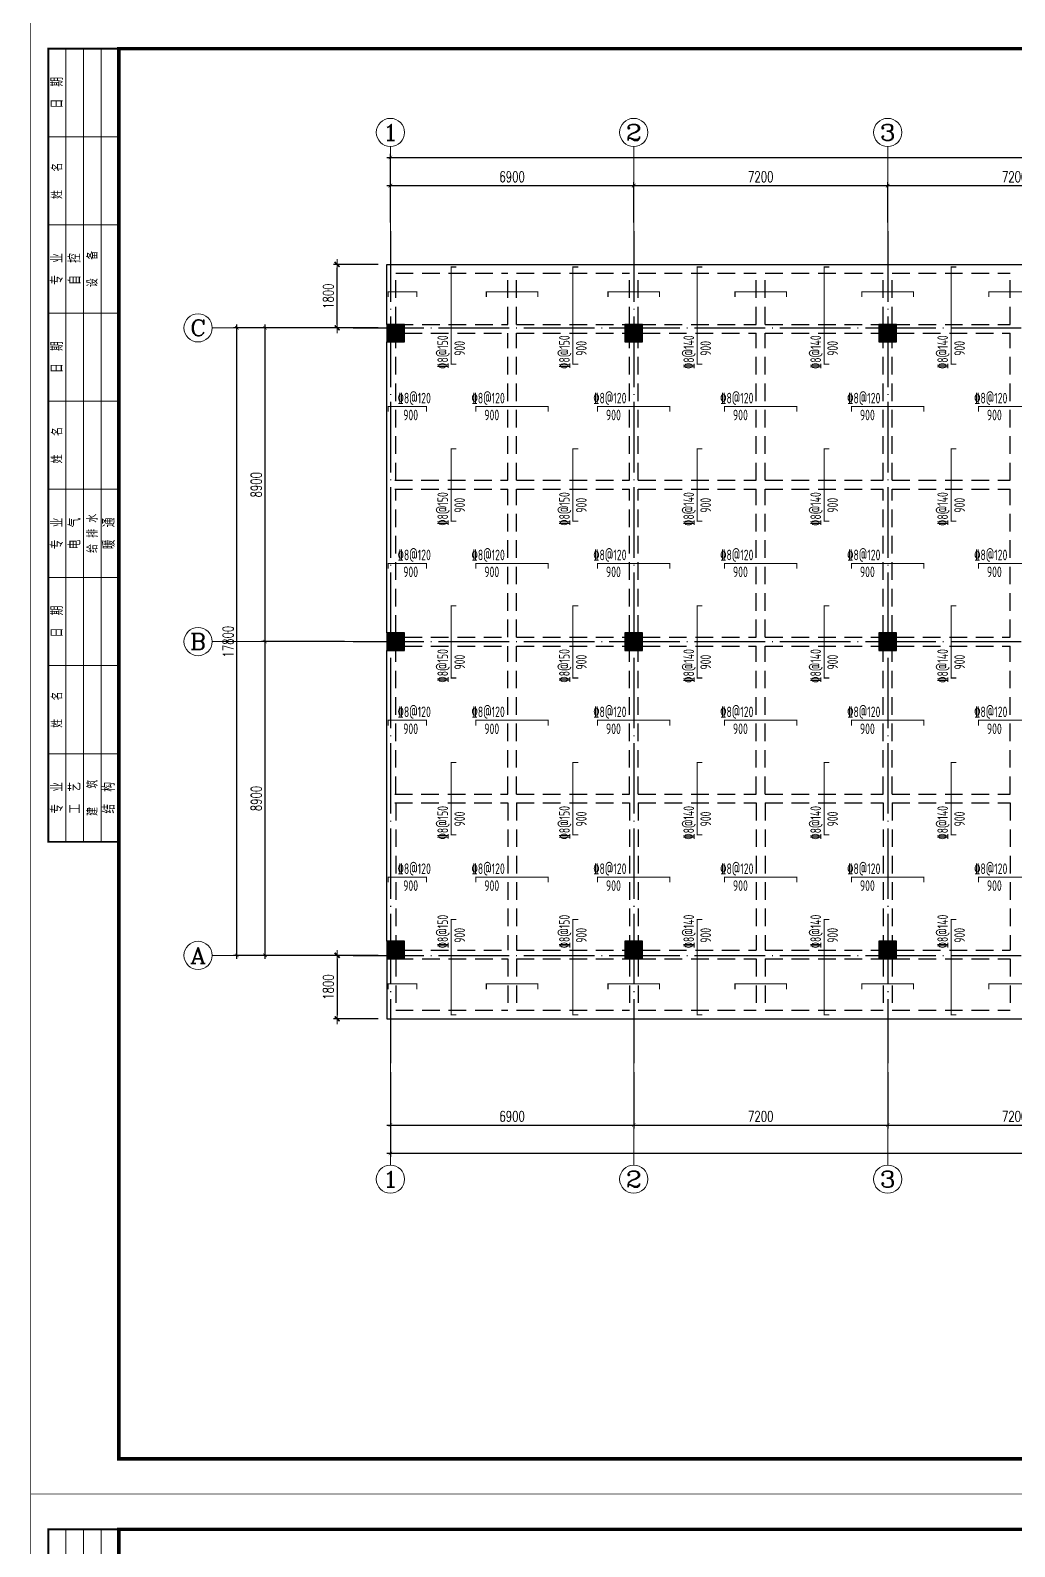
# Model space of a CAD drawing. Extents: x -21254 to 860439, y -324318 to 454338.
# Drawn here: x 170060 to 197970, y -75896 to -32883 of the extents above; entities that cross this region are included whole.
import ezdxf
from ezdxf.enums import TextEntityAlignment as Align

# ---------------------------------------------------------------- set-up
doc = ezdxf.new("R2010")
doc.units = 0
doc.header["$LTSCALE"] = 1000
doc.header["$MEASUREMENT"] = 0
doc.linetypes.add('DASHED', pattern=[0.75, 0.5, -0.25])
doc.linetypes.add('DOTE', pattern=[2.42, 2, -0.2, 0.02, -0.2])
doc.layers.get('0').update_dxf_attribs({"linetype": 'CONTINUOUS'})
doc.layers.get('Defpoints').update_dxf_attribs({"linetype": 'CONTINUOUS', "lineweight": 5})
for name, color, linetype in [('AXIS_TEXT', 7, 'CONTINUOUS'), ('BEAM_CONT', 4, 'CONTINUOUS'), ('BEAM_DASH', 144, 'DASHED'), ('COLU', 7, 'CONTINUOUS'), ('COLU_HATCH', 251, 'CONTINUOUS'), ('DIMENSION', 3, 'CONTINUOUS'), ('DOTE', 1, 'DOTE'), ('FSK_FREIN', 2, 'CONTINUOUS'), ('FSK_FTEXT', 4, 'CONTINUOUS')]:
    doc.layers.add(name, color=color, linetype=linetype)
doc.layers.add('DIM', color=3, linetype='CONTINUOUS', lineweight=5)
doc.layers.add('FRAME', color=3, linetype='CONTINUOUS', lineweight=5)
doc.styles.add('_TCH_AXIS', font='COMPLEX', dxfattribs={"bigfont": 'GBCBIG'})
doc.styles.add('BW_Rein', font='Tssdeng.shx', dxfattribs={"width": 0.7, "bigfont": 'hztxt.shx'})
doc.styles.add('COMPLEX', font='COMPLEX')
doc.styles.add('DXFS', font='txt.shx', dxfattribs={"width": 0.65, "bigfont": 'dxfs.shx'})
doc.styles.add('TSSD_Dimension', font='TXT.shx', dxfattribs={"width": 0.7, "bigfont": 'hztxt.shx'})
doc.dimstyles.new('TSSD_100_100$0', dxfattribs={"dimtxt": 300, "dimasz": 100, "dimexe": 100, "dimexo": 250, "dimgap": 100, "dimtad": 1, "dimdec": 0, "dimzin": 0, "dimdsep": 46, "dimtxsty": 'TSSD_Dimension', "dimblk1": '_tsdbk', "dimblk2": '_tsdbk', "dimsah": 1, "dimcen": 0, "dimdle": 100, "dimclrt": 7, "dimadec": 1, "dimazin": 0, "dimtfac": 1, "dimtdec": 0, "dimtix": 1, "dimtmove": 2, "dimatfit": 3, "dimldrblk": '_tsdbk', "dimfxl": 100, "dimtolj": 1, "dimtzin": 0, "dimarcsym": 0})

# ---------------------------------------------------------------- blocks, each defined once
blk = doc.blocks.new('_ARCHTICK')
at = {"color": 0, "linetype": 'ByBlock', "const_width": 0.15}
blk.add_lwpolyline([(-0.5, -0.5), (0.5, 0.5)], dxfattribs=at)
blk = doc.blocks.new('*D445')
at = {"layer": 'Defpoints', "color": 0, "ltscale": 0.5, "transparency": 16777216}
for p in [(176716, -50223), (179216, -50223), (179216, -59123)]:
    blk.add_point(p, dxfattribs=at)
at = {"layer": 'DIM', "color": 0, "lineweight": -2, "ltscale": 0.5, "transparency": 16777216}
for p, q in [((178966, -50223), (176616, -50223)), ((176716, -59223), (176716, -50123)), ((178966, -59123), (176616, -59123))]:
    blk.add_line(p, q, dxfattribs=at)
at = {"layer": 'DIM', "color": 0, "lineweight": -2, "ltscale": 0.5, "transparency": 16777216, "xscale": 100, "yscale": 100, "zscale": 100}
for p, rotation in [((176716, -50223), 90), ((176716, -59123), 270)]:
    blk.add_blockref('_ARCHTICK', p, dxfattribs=dict(at, rotation=rotation))
at = {"layer": 'DIM', "color": 3, "ltscale": 0.5, "transparency": 16777216, "insert": (176466, -54673), "char_height": 300, "attachment_point": 5, "rotation": 90, "style": 'TSSD_Dimension'}
blk.add_mtext('\\A1;8900', dxfattribs=at)
blk = doc.blocks.new('*D446')
at = {"layer": 'Defpoints', "color": 0, "ltscale": 0.5, "transparency": 16777216}
for p in [(176716, -41323), (179216, -41323), (179216, -50223)]:
    blk.add_point(p, dxfattribs=at)
at = {"layer": 'DIM', "color": 0, "lineweight": -2, "ltscale": 0.5, "transparency": 16777216}
for p, q in [((176716, -50323), (176716, -41223)), ((178966, -41323), (176616, -41323)), ((178966, -50223), (176616, -50223))]:
    blk.add_line(p, q, dxfattribs=at)
at = {"layer": 'DIM', "color": 0, "lineweight": -2, "ltscale": 0.5, "transparency": 16777216, "xscale": 100, "yscale": 100, "zscale": 100}
for p, rotation in [((176716, -41323), 90), ((176716, -50223), 270)]:
    blk.add_blockref('_ARCHTICK', p, dxfattribs=dict(at, rotation=rotation))
at = {"layer": 'DIM', "color": 3, "ltscale": 0.5, "transparency": 16777216, "insert": (176466, -45773), "char_height": 300, "attachment_point": 5, "rotation": 90, "style": 'TSSD_Dimension'}
blk.add_mtext('\\A1;8900', dxfattribs=at)
blk = doc.blocks.new('*D447')
at = {"layer": 'Defpoints', "color": 0, "ltscale": 0.5, "transparency": 16777216}
for p in [(175916, -41323), (179216, -41323), (179216, -59123)]:
    blk.add_point(p, dxfattribs=at)
at = {"layer": 'DIM', "color": 0, "lineweight": -2, "ltscale": 0.5, "transparency": 16777216}
for p, q in [((175916, -59223), (175916, -41223)), ((178966, -41323), (175816, -41323)), ((178966, -59123), (175816, -59123))]:
    blk.add_line(p, q, dxfattribs=at)
at = {"layer": 'DIM', "color": 0, "lineweight": -2, "ltscale": 0.5, "transparency": 16777216, "xscale": 100, "yscale": 100, "zscale": 100}
for p, rotation in [((175916, -41323), 90), ((175916, -59123), 270)]:
    blk.add_blockref('_ARCHTICK', p, dxfattribs=dict(at, rotation=rotation))
at = {"layer": 'DIM', "color": 3, "ltscale": 0.5, "transparency": 16777216, "insert": (175666, -50223), "char_height": 300, "attachment_point": 5, "rotation": 90, "style": 'TSSD_Dimension'}
blk.add_mtext('\\A1;17800', dxfattribs=at)
blk = doc.blocks.new('*D448')
at = {"layer": 'Defpoints', "color": 0, "ltscale": 0.5, "transparency": 16777216}
for p in [(187170, -37287), (180270, -38582), (187170, -38582)]:
    blk.add_point(p, dxfattribs=at)
at = {"layer": 'DIM', "color": 0, "lineweight": -2, "ltscale": 0.5, "transparency": 16777216}
for p, q in [((180170, -37287), (187270, -37287)), ((180270, -38332), (180270, -37187)), ((187170, -38332), (187170, -37187))]:
    blk.add_line(p, q, dxfattribs=at)
at = {"layer": 'DIM', "color": 0, "lineweight": -2, "ltscale": 0.5, "transparency": 16777216, "xscale": 100, "yscale": 100, "zscale": 100, "rotation": 180}
blk.add_blockref('_ARCHTICK', (180270, -37287), dxfattribs=at)
at = {"layer": 'DIM', "color": 0, "lineweight": -2, "ltscale": 0.5, "transparency": 16777216, "xscale": 100, "yscale": 100, "zscale": 100}
blk.add_blockref('_ARCHTICK', (187170, -37287), dxfattribs=at)
at = {"layer": 'DIM', "color": 3, "ltscale": 0.5, "transparency": 16777216, "insert": (183720, -37037), "char_height": 300, "attachment_point": 5, "style": 'TSSD_Dimension'}
blk.add_mtext('\\A1;6900', dxfattribs=at)
blk = doc.blocks.new('*D449')
at = {"layer": 'Defpoints', "color": 0, "ltscale": 0.5, "transparency": 16777216}
for p in [(194370, -37287), (187170, -38582), (194370, -38582)]:
    blk.add_point(p, dxfattribs=at)
at = {"layer": 'DIM', "color": 0, "lineweight": -2, "ltscale": 0.5, "transparency": 16777216}
for p, q in [((187070, -37287), (194470, -37287)), ((187170, -38332), (187170, -37187)), ((194370, -38332), (194370, -37187))]:
    blk.add_line(p, q, dxfattribs=at)
at = {"layer": 'DIM', "color": 0, "lineweight": -2, "ltscale": 0.5, "transparency": 16777216, "xscale": 100, "yscale": 100, "zscale": 100, "rotation": 180}
blk.add_blockref('_ARCHTICK', (187170, -37287), dxfattribs=at)
at = {"layer": 'DIM', "color": 0, "lineweight": -2, "ltscale": 0.5, "transparency": 16777216, "xscale": 100, "yscale": 100, "zscale": 100}
blk.add_blockref('_ARCHTICK', (194370, -37287), dxfattribs=at)
at = {"layer": 'DIM', "color": 3, "ltscale": 0.5, "transparency": 16777216, "insert": (190770, -37037), "char_height": 300, "attachment_point": 5, "style": 'TSSD_Dimension'}
blk.add_mtext('\\A1;7200', dxfattribs=at)
blk = doc.blocks.new('*D450')
at = {"layer": 'Defpoints', "color": 0, "ltscale": 0.5, "transparency": 16777216}
for p in [(201570, -37287), (194370, -38582), (201570, -38582)]:
    blk.add_point(p, dxfattribs=at)
at = {"layer": 'DIM', "color": 0, "lineweight": -2, "ltscale": 0.5, "transparency": 16777216}
for p, q in [((194270, -37287), (201670, -37287)), ((194370, -38332), (194370, -37187)), ((201570, -38332), (201570, -37187))]:
    blk.add_line(p, q, dxfattribs=at)
at = {"layer": 'DIM', "color": 0, "lineweight": -2, "ltscale": 0.5, "transparency": 16777216, "xscale": 100, "yscale": 100, "zscale": 100, "rotation": 180}
blk.add_blockref('_ARCHTICK', (194370, -37287), dxfattribs=at)
at = {"layer": 'DIM', "color": 0, "lineweight": -2, "ltscale": 0.5, "transparency": 16777216, "xscale": 100, "yscale": 100, "zscale": 100}
blk.add_blockref('_ARCHTICK', (201570, -37287), dxfattribs=at)
at = {"layer": 'DIM', "color": 3, "ltscale": 0.5, "transparency": 16777216, "insert": (197970, -37037), "char_height": 300, "attachment_point": 5, "style": 'TSSD_Dimension'}
blk.add_mtext('\\A1;7200', dxfattribs=at)
blk = doc.blocks.new('*D460')
at = {"layer": 'Defpoints', "color": 0, "ltscale": 0.5, "transparency": 16777216}
for p in [(255570, -36487), (180270, -38582), (255570, -38582)]:
    blk.add_point(p, dxfattribs=at)
at = {"layer": 'DIM', "color": 0, "lineweight": -2, "ltscale": 0.5, "transparency": 16777216}
for p, q in [((180170, -36487), (255670, -36487)), ((180270, -38332), (180270, -36387)), ((255570, -38332), (255570, -36387))]:
    blk.add_line(p, q, dxfattribs=at)
at = {"layer": 'DIM', "color": 0, "lineweight": -2, "ltscale": 0.5, "transparency": 16777216, "xscale": 100, "yscale": 100, "zscale": 100, "rotation": 180}
blk.add_blockref('_ARCHTICK', (180270, -36487), dxfattribs=at)
at = {"layer": 'DIM', "color": 0, "lineweight": -2, "ltscale": 0.5, "transparency": 16777216, "xscale": 100, "yscale": 100, "zscale": 100}
blk.add_blockref('_ARCHTICK', (255570, -36487), dxfattribs=at)
at = {"layer": 'DIM', "color": 3, "ltscale": 0.5, "transparency": 16777216, "insert": (217920, -36237), "char_height": 300, "attachment_point": 5, "style": 'TSSD_Dimension'}
blk.add_mtext('\\A1;75300', dxfattribs=at)
blk = doc.blocks.new('*D461')
at = {"layer": 'Defpoints', "color": 0, "ltscale": 0.5, "transparency": 16777216}
for p in [(180270, -62185), (187170, -62185), (187170, -63938)]:
    blk.add_point(p, dxfattribs=at)
at = {"layer": 'DIM', "color": 0, "lineweight": -2, "ltscale": 0.5, "transparency": 16777216}
for p, q in [((180270, -62435), (180270, -64038)), ((187170, -62435), (187170, -64038)), ((180170, -63938), (187270, -63938))]:
    blk.add_line(p, q, dxfattribs=at)
at = {"layer": 'DIM', "color": 0, "lineweight": -2, "ltscale": 0.5, "transparency": 16777216, "xscale": 100, "yscale": 100, "zscale": 100, "rotation": 180}
blk.add_blockref('_ARCHTICK', (180270, -63938), dxfattribs=at)
at = {"layer": 'DIM', "color": 0, "lineweight": -2, "ltscale": 0.5, "transparency": 16777216, "xscale": 100, "yscale": 100, "zscale": 100}
blk.add_blockref('_ARCHTICK', (187170, -63938), dxfattribs=at)
at = {"layer": 'DIM', "color": 3, "ltscale": 0.5, "transparency": 16777216, "insert": (183720, -63688), "char_height": 300, "attachment_point": 5, "style": 'TSSD_Dimension'}
blk.add_mtext('\\A1;6900', dxfattribs=at)
blk = doc.blocks.new('*D462')
at = {"layer": 'Defpoints', "color": 0, "ltscale": 0.5, "transparency": 16777216}
for p in [(187170, -62185), (194370, -62185), (194370, -63938)]:
    blk.add_point(p, dxfattribs=at)
at = {"layer": 'DIM', "color": 0, "lineweight": -2, "ltscale": 0.5, "transparency": 16777216}
for p, q in [((187170, -62435), (187170, -64038)), ((194370, -62435), (194370, -64038)), ((187070, -63938), (194470, -63938))]:
    blk.add_line(p, q, dxfattribs=at)
at = {"layer": 'DIM', "color": 0, "lineweight": -2, "ltscale": 0.5, "transparency": 16777216, "xscale": 100, "yscale": 100, "zscale": 100, "rotation": 180}
blk.add_blockref('_ARCHTICK', (187170, -63938), dxfattribs=at)
at = {"layer": 'DIM', "color": 0, "lineweight": -2, "ltscale": 0.5, "transparency": 16777216, "xscale": 100, "yscale": 100, "zscale": 100}
blk.add_blockref('_ARCHTICK', (194370, -63938), dxfattribs=at)
at = {"layer": 'DIM', "color": 3, "ltscale": 0.5, "transparency": 16777216, "insert": (190770, -63688), "char_height": 300, "attachment_point": 5, "style": 'TSSD_Dimension'}
blk.add_mtext('\\A1;7200', dxfattribs=at)
blk = doc.blocks.new('*D463')
at = {"layer": 'Defpoints', "color": 0, "ltscale": 0.5, "transparency": 16777216}
for p in [(194370, -62185), (201570, -62185), (201570, -63938)]:
    blk.add_point(p, dxfattribs=at)
at = {"layer": 'DIM', "color": 0, "lineweight": -2, "ltscale": 0.5, "transparency": 16777216}
for p, q in [((194370, -62435), (194370, -64038)), ((201570, -62435), (201570, -64038)), ((194270, -63938), (201670, -63938))]:
    blk.add_line(p, q, dxfattribs=at)
at = {"layer": 'DIM', "color": 0, "lineweight": -2, "ltscale": 0.5, "transparency": 16777216, "xscale": 100, "yscale": 100, "zscale": 100, "rotation": 180}
blk.add_blockref('_ARCHTICK', (194370, -63938), dxfattribs=at)
at = {"layer": 'DIM', "color": 0, "lineweight": -2, "ltscale": 0.5, "transparency": 16777216, "xscale": 100, "yscale": 100, "zscale": 100}
blk.add_blockref('_ARCHTICK', (201570, -63938), dxfattribs=at)
at = {"layer": 'DIM', "color": 3, "ltscale": 0.5, "transparency": 16777216, "insert": (197970, -63688), "char_height": 300, "attachment_point": 5, "style": 'TSSD_Dimension'}
blk.add_mtext('\\A1;7200', dxfattribs=at)
blk = doc.blocks.new('*D473')
at = {"layer": 'Defpoints', "color": 0, "ltscale": 0.5, "transparency": 16777216}
for p in [(180270, -62185), (255570, -62185), (255570, -64738)]:
    blk.add_point(p, dxfattribs=at)
at = {"layer": 'DIM', "color": 0, "lineweight": -2, "ltscale": 0.5, "transparency": 16777216}
for p, q in [((180270, -62435), (180270, -64838)), ((255570, -62435), (255570, -64838)), ((180170, -64738), (255670, -64738))]:
    blk.add_line(p, q, dxfattribs=at)
at = {"layer": 'DIM', "color": 0, "lineweight": -2, "ltscale": 0.5, "transparency": 16777216, "xscale": 100, "yscale": 100, "zscale": 100, "rotation": 180}
blk.add_blockref('_ARCHTICK', (180270, -64738), dxfattribs=at)
at = {"layer": 'DIM', "color": 0, "lineweight": -2, "ltscale": 0.5, "transparency": 16777216, "xscale": 100, "yscale": 100, "zscale": 100}
blk.add_blockref('_ARCHTICK', (255570, -64738), dxfattribs=at)
at = {"layer": 'DIM', "color": 3, "ltscale": 0.5, "transparency": 16777216, "insert": (217920, -64488), "char_height": 300, "attachment_point": 5, "style": 'TSSD_Dimension'}
blk.add_mtext('\\A1;75300', dxfattribs=at)
blk = doc.blocks.new('_AXISO')
blk.add_circle((0, 0), 0.5)
at = {"layer": 'AXIS_TEXT', "style": 'COMPLEX', "width": 1.041667}
blk.add_attdef('A', text='', height=0.56, dxfattribs=at).set_placement((-0.25, -0.28), (0.25, -0.28), align=Align.FIT)
blk = doc.blocks.new('_tsdbk')
blk.add_line((-1, 0), (1.5, 0))
at = {"const_width": 0.5}
blk.add_lwpolyline([(-0.7, -0.7), (0.7, 0.7)], dxfattribs=at)
blk = doc.blocks.new('*D480')
at = {"layer": 'Defpoints', "color": 0, "transparency": 16777216}
for p in [(178760, -39523), (180170, -39523), (180170, -41323)]:
    blk.add_point(p, dxfattribs=at)
at = {"layer": 'DIM', "color": 0, "lineweight": -2, "transparency": 16777216}
for p, q in [((179920, -39523), (178660, -39523)), ((178760, -41223), (178760, -39623)), ((179920, -41323), (178660, -41323))]:
    blk.add_line(p, q, dxfattribs=at)
at = {"layer": 'DIM', "color": 0, "lineweight": -2, "transparency": 16777216, "xscale": 100, "yscale": 100, "zscale": 100}
for p, rotation in [((178760, -39523), 89.99999999999994), ((178760, -41323), 269.9999999999999)]:
    blk.add_blockref('_tsdbk', p, dxfattribs=dict(at, rotation=rotation))
at = {"layer": 'DIM', "color": 7, "transparency": 16777216, "insert": (178510, -40423), "char_height": 300, "attachment_point": 5, "rotation": 90, "style": 'TSSD_Dimension'}
blk.add_mtext('\\A1;1800', dxfattribs=at)
blk = doc.blocks.new('*D481')
at = {"layer": 'Defpoints', "color": 0, "transparency": 16777216}
for p in [(180170, -59123), (178760, -60922), (180170, -60922)]:
    blk.add_point(p, dxfattribs=at)
at = {"layer": 'DIM', "color": 0, "lineweight": -2, "transparency": 16777216}
for p, q in [((179920, -59123), (178660, -59123)), ((178760, -59223), (178760, -60822)), ((179920, -60922), (178660, -60922))]:
    blk.add_line(p, q, dxfattribs=at)
at = {"layer": 'DIM', "color": 0, "lineweight": -2, "transparency": 16777216, "xscale": 100, "yscale": 100, "zscale": 100}
for p, rotation in [((178760, -59123), 89.99999999999993), ((178760, -60922), 269.9999999999999)]:
    blk.add_blockref('_tsdbk', p, dxfattribs=dict(at, rotation=rotation))
at = {"layer": 'DIM', "color": 7, "transparency": 16777216, "insert": (178510, -60022), "char_height": 300, "attachment_point": 5, "rotation": 90, "style": 'TSSD_Dimension'}
blk.add_mtext('\\A1;1800', dxfattribs=at)
blk = doc.blocks.new('BW-43542453', base_point=(595792, -20487, 0))
at = {"layer": 'FRAME'}
for points, const_width in [([(595792, 21513), (595792, -20487), (699892, -20487), (699892, 21513)], 20), ([(598292, 20513), (598292, -19487), (698892, -19487), (698892, 20513)], 100)]:
    blk.add_lwpolyline(points, close=True, dxfattribs=dict(at, const_width=const_width))
at = {"layer": 'FRAME', "const_width": 50}
blk.add_lwpolyline([(598292, 20513), (596292, 20513), (596292, -1987), (598292, -1987)], dxfattribs=at)
at = {"layer": 'FRAME'}
for points in [[(596792, -1987), (596792, 20513)], [(597292, -1987), (597292, 20513)], [(597792, -1987), (597792, 20513)], [(598292, 18013), (596292, 18013)], [(598292, 15513), (596292, 15513)], [(598292, 13013), (596292, 13013)], [(598292, 10513), (596292, 10513)], [(598292, 8013), (596292, 8013)], [(598292, 5513), (596292, 5513)], [(598292, 3013), (596292, 3013)], [(598292, 513), (596292, 513)]]:
    blk.add_lwpolyline(points, dxfattribs=at)
at = {"layer": 'FRAME', "char_height": 300, "attachment_point": 5, "rotation": 90, "style": 'DXFS'}
for s, insert, width in [('{\\f宋体|b0|i0|c134|p2;日\\Ftxt.shx,dxfs.shx|c134;  \\f宋体|b0|i0|c134|p2;期\\P}', (596542, 19263), 1132.5), ('姓   名', (596542, 16763), 1185), ('{\\f宋体|b0|i0|c134|p2;专\\Ftxt.shx,dxfs.shx|c134;  \\f宋体|b0|i0|c134|p2;业\\P}', (596542, 14263), 1203.38), ('{\\f宋体|b0|i0|c134|p2;自\\Ftxt.shx,dxfs.shx|c134;  \\f宋体|b0|i0|c134|p2;控\\P}', (597042, 14263), 1148.25), ('设   备', (597542, 14263), 1227), ('{\\f宋体|b0|i0|c134|p2;日\\Ftxt.shx,dxfs.shx|c134;  \\f宋体|b0|i0|c134|p2;期\\P}', (596542, 11763), 1132.5), ('姓   名', (596542, 9263), 1185), ('{\\f宋体|b0|i0|c134|p2;专\\Ftxt.shx,dxfs.shx|c134;  \\f宋体|b0|i0|c134|p2;业\\P}', (596542, 6763), 1203.38), ('{\\f宋体|b0|i0|c134|p2;电\\Ftxt.shx,dxfs.shx|c134;  \\f宋体|b0|i0|c134|p2;气\\P}', (597042, 6763), 1182.38), ('给 排 水', (597542, 6763), 1352.62), ('{\\f宋体|b0|i0|c134|p2;暖\\Ftxt.shx,dxfs.shx|c134;  \\f宋体|b0|i0|c134|p2;通\\P}', (598012, 6763), 1200.75), ('{\\f宋体|b0|i0|c134|p2;日\\Ftxt.shx,dxfs.shx|c134;  \\f宋体|b0|i0|c134|p2;期\\P}', (596542, 4263), 1132.5), ('姓   名', (596542, 1763), 1185), ('{\\f宋体|b0|i0|c134|p2;专\\Ftxt.shx,dxfs.shx|c134;  \\f宋体|b0|i0|c134|p2;业\\P}', (596542, -737), 1203.38), ('{\\f宋体|b0|i0|c134|p2;工\\Ftxt.shx,dxfs.shx|c134;  \\f宋体|b0|i0|c134|p2;艺\\P}', (597042, -737), 1177.12), ('建   筑', (597542, -737), 1206), ('{\\f宋体|b0|i0|c134|p2;结\\Ftxt.shx,dxfs.shx|c134;  \\f宋体|b0|i0|c134|p2;构\\P}', (598012, -737), 1192.88)]:
    blk.add_mtext(s, dxfattribs=dict(at, insert=insert, width=width))

msp = doc.modelspace()

# ---------------------------------------------------------------- hatches: boundary and pattern name
at = {"layer": 'COLU_HATCH'}
for points in [[(180669.592, -41722.684), (180669.592, -41222.684), (180169.592, -41222.684), (180169.592, -41722.684)], [(187419.592, -41722.684), (187419.592, -41222.684), (186919.592, -41222.684), (186919.592, -41722.684)], [(194619.592, -41722.684), (194619.592, -41222.684), (194119.592, -41222.684), (194119.592, -41722.684)], [(180669.592, -50472.608), (180669.592, -49972.608), (180169.592, -49972.608), (180169.592, -50472.608)], [(187419.592, -50472.608), (187419.592, -49972.608), (186919.592, -49972.608), (186919.592, -50472.608)], [(194619.592, -50472.608), (194619.592, -49972.608), (194119.592, -49972.608), (194119.592, -50472.608)], [(180669.592, -59222.684), (180669.592, -58722.684), (180169.592, -58722.684), (180169.592, -59222.684)], [(187419.592, -59222.684), (187419.592, -58722.684), (186919.592, -58722.684), (186919.592, -59222.684)], [(194619.592, -59222.684), (194619.592, -58722.684), (194119.592, -58722.684), (194119.592, -59222.684)]]:
    msp.add_hatch(color=256, dxfattribs=at).paths.add_polyline_path(points)

# ---------------------------------------------------------------- linework, layer by layer
at = {"layer": 'BEAM_CONT'}
for p, q in [((180169.592, -39523.108), (180170.092, -39522.608)), ((180169.592, -39522.76), (240694.092, -39522.614)), ((180169.592, -41222.684), (180169.592, -39523.108)), ((180169.592, -49972.608), (180169.592, -41722.684)), ((180169.592, -58722.684), (180169.592, -50472.608)), ((180169.592, -59222.684), (180169.592, -60922.26)), ((180169.592, -60922.26), (180170.092, -60922.76)), ((180169.592, -60922.608), (240694.092, -60922.754))]:
    msp.add_line(p, q, dxfattribs=at)
at = {"layer": 'BEAM_DASH'}
for p, q in [((180419.592, -39772.608), (183594.592, -39772.608)), ((180419.592, -41222.608), (180419.592, -39772.608)), ((183594.592, -41222.608), (183594.592, -39772.608)), ((183844.592, -39772.608), (187044.592, -39772.608)), ((183844.592, -41222.608), (183844.592, -39772.608)), ((187044.592, -41222.608), (187044.592, -39772.608)), ((187294.592, -39772.608), (190644.592, -39772.608)), ((187294.592, -41222.608), (187294.592, -39772.608)), ((190644.592, -41222.608), (190644.592, -39772.608)), ((190894.592, -39772.608), (194244.592, -39772.608)), ((190894.592, -41222.608), (190894.592, -39772.608)), ((194244.592, -41222.608), (194244.592, -39772.608)), ((194494.592, -39772.608), (197844.592, -39772.608)), ((194494.592, -41222.608), (194494.592, -39772.608)), ((197844.592, -41222.608), (197844.592, -39772.608)), ((180419.592, -41222.608), (183594.592, -41222.608)), ((183844.592, -41222.608), (187044.592, -41222.608)), ((187294.592, -41222.608), (190644.592, -41222.608)), ((190894.592, -41222.608), (194244.592, -41222.608)), ((194494.592, -41222.608), (197844.592, -41222.608)), ((180419.592, -45647.608), (180419.592, -41722.684)), ((180669.592, -41472.608), (183594.592, -41472.608)), ((183594.592, -45647.608), (183594.592, -41472.608)), ((183844.592, -41472.608), (186919.592, -41472.608)), ((183844.592, -45647.608), (183844.592, -41472.608)), ((187044.592, -45647.608), (187044.592, -41722.684)), ((187294.592, -45647.608), (187294.592, -41722.684)), ((187419.592, -41472.608), (190644.592, -41472.608)), ((190644.592, -45647.608), (190644.592, -41472.608)), ((190894.592, -41472.608), (194119.592, -41472.608)), ((190894.592, -45647.608), (190894.592, -41472.608)), ((194244.592, -45647.608), (194244.592, -41722.684)), ((194494.592, -45647.608), (194494.592, -41722.684)), ((194619.592, -41472.608), (197844.592, -41472.608)), ((197844.592, -45647.608), (197844.592, -41472.608)), ((180394.592, -45647.608), (183594.592, -45647.608)), ((180394.592, -45897.608), (183594.592, -45897.608)), ((180419.592, -49972.608), (180419.592, -45897.608)), ((183594.592, -50097.608), (183594.592, -45897.608)), ((183844.592, -45647.608), (187044.592, -45647.608)), ((183844.592, -50097.608), (183844.592, -45897.608)), ((183844.592, -45897.608), (187044.592, -45897.608)), ((187044.592, -49972.608), (187044.592, -45897.608)), ((187294.592, -45647.608), (190644.592, -45647.608)), ((187294.592, -45897.608), (190644.592, -45897.608)), ((187294.592, -49972.608), (187294.592, -45897.608)), ((190644.592, -50097.608), (190644.592, -45897.608)), ((190894.592, -45647.608), (194244.592, -45647.608)), ((190894.592, -50097.608), (190894.592, -45897.608)), ((190894.592, -45897.608), (194244.592, -45897.608)), ((194244.592, -49972.608), (194244.592, -45897.608)), ((194494.592, -45647.608), (197844.592, -45647.608)), ((194494.592, -45897.608), (197844.592, -45897.608)), ((194494.592, -49972.608), (194494.592, -45897.608)), ((197844.592, -50097.608), (197844.592, -45897.608)), ((180669.592, -50097.608), (183594.592, -50097.608)), ((183844.592, -50097.608), (186919.592, -50097.608)), ((187419.592, -50097.608), (190644.592, -50097.608)), ((190894.592, -50097.608), (194119.592, -50097.608)), ((194619.592, -50097.608), (197844.592, -50097.608)), ((180419.592, -54547.608), (180419.592, -50472.608)), ((180669.592, -50347.608), (183594.592, -50347.608)), ((183594.592, -54547.608), (183594.592, -50347.608)), ((183844.592, -54547.608), (183844.592, -50347.608)), ((183844.592, -50347.608), (186919.592, -50347.608)), ((187044.592, -54547.608), (187044.592, -50472.608)), ((187294.592, -54547.608), (187294.592, -50472.608)), ((187419.592, -50347.608), (190644.592, -50347.608)), ((190644.592, -54547.608), (190644.592, -50347.608)), ((190894.592, -54547.608), (190894.592, -50347.608)), ((190894.592, -50347.608), (194119.592, -50347.608)), ((194244.592, -54547.608), (194244.592, -50472.608)), ((194494.592, -54547.608), (194494.592, -50472.608)), ((194619.592, -50347.608), (197844.592, -50347.608)), ((197844.592, -54547.608), (197844.592, -50347.608)), ((180394.592, -54547.76), (183594.592, -54547.76)), ((183844.592, -54547.76), (187044.592, -54547.76)), ((187294.592, -54547.76), (190644.592, -54547.76)), ((190894.592, -54547.76), (194244.592, -54547.76)), ((194494.592, -54547.76), (197844.592, -54547.76)), ((180394.592, -54797.76), (183594.592, -54797.76)), ((180419.592, -54797.76), (180419.592, -58722.684)), ((183594.592, -54797.76), (183594.592, -58972.76)), ((183844.592, -54797.76), (187044.592, -54797.76)), ((183844.592, -54797.76), (183844.592, -58972.76)), ((187044.592, -54797.76), (187044.592, -58722.684)), ((187294.592, -54797.76), (190644.592, -54797.76)), ((187294.592, -54797.76), (187294.592, -58722.684)), ((190644.592, -54797.76), (190644.592, -58972.76)), ((190894.592, -54797.76), (194244.592, -54797.76)), ((190894.592, -54797.76), (190894.592, -58972.76)), ((194244.592, -54797.76), (194244.592, -58722.684)), ((194494.592, -54797.76), (197844.592, -54797.76)), ((194494.592, -54797.76), (194494.592, -58722.684)), ((197844.592, -54797.76), (197844.592, -58972.76)), ((180419.592, -59222.76), (180419.592, -60672.76)), ((180419.592, -59222.76), (183594.592, -59222.76)), ((180669.592, -58972.76), (183594.592, -58972.76)), ((183594.592, -59222.76), (183594.592, -60672.76)), ((183844.592, -58972.76), (186919.592, -58972.76)), ((183844.592, -59222.76), (183844.592, -60672.76)), ((183844.592, -59222.76), (187044.592, -59222.76)), ((187044.592, -59222.76), (187044.592, -60672.76)), ((187294.592, -59222.76), (187294.592, -60672.76)), ((187294.592, -59222.76), (190644.592, -59222.76)), ((187419.592, -58972.76), (190644.592, -58972.76)), ((190644.592, -59222.76), (190644.592, -60672.76)), ((190894.592, -58972.76), (194119.592, -58972.76)), ((190894.592, -59222.76), (190894.592, -60672.76)), ((190894.592, -59222.76), (194244.592, -59222.76)), ((194244.592, -59222.76), (194244.592, -60672.76)), ((194494.592, -59222.76), (194494.592, -60672.76)), ((194494.592, -59222.76), (197844.592, -59222.76)), ((194619.592, -58972.76), (197844.592, -58972.76)), ((197844.592, -59222.76), (197844.592, -60672.76)), ((180419.592, -60672.76), (183594.592, -60672.76)), ((183844.592, -60672.76), (187044.592, -60672.76)), ((187294.592, -60672.76), (190644.592, -60672.76)), ((190894.592, -60672.76), (194244.592, -60672.76)), ((194494.592, -60672.76), (197844.592, -60672.76))]:
    msp.add_line(p, q, dxfattribs=at)
at = {"layer": 'COLU'}
for points in [[(180669.592, -41722.684), (180669.592, -41222.684), (180169.592, -41222.684), (180169.592, -41722.684)], [(187419.592, -41722.684), (187419.592, -41222.684), (186919.592, -41222.684), (186919.592, -41722.684)], [(194619.592, -41722.684), (194619.592, -41222.684), (194119.592, -41222.684), (194119.592, -41722.684)], [(180669.592, -50472.608), (180669.592, -49972.608), (180169.592, -49972.608), (180169.592, -50472.608)], [(187419.592, -50472.608), (187419.592, -49972.608), (186919.592, -49972.608), (186919.592, -50472.608)], [(194619.592, -50472.608), (194619.592, -49972.608), (194119.592, -49972.608), (194119.592, -50472.608)], [(180669.592, -59222.684), (180669.592, -58722.684), (180169.592, -58722.684), (180169.592, -59222.684)], [(187419.592, -59222.684), (187419.592, -58722.684), (186919.592, -58722.684), (186919.592, -59222.684)], [(194619.592, -59222.684), (194619.592, -58722.684), (194119.592, -58722.684), (194119.592, -59222.684)]]:
    msp.add_lwpolyline(points, close=True, dxfattribs=at)
at = {"layer": 'DIM', "ltscale": 0.5}
for p, q in [((180269.592, -38581.9), (180269.592, -36179.107)), ((187169.592, -38581.9), (187169.592, -36179.107)), ((194369.592, -38581.9), (194369.592, -36179.107)), ((179215.992, -41322.684), (175215.992, -41322.684)), ((179215.992, -50222.684), (175215.992, -50222.684)), ((179215.992, -59122.684), (175215.992, -59122.684)), ((180269.592, -62184.583), (180269.592, -65071.087)), ((187169.592, -62184.583), (187169.592, -65071.087)), ((194369.592, -62184.583), (194369.592, -65071.087))]:
    msp.add_line(p, q, dxfattribs=at)
at = {"layer": 'DOTE', "linetype": 'DOTE'}
for p, q in [((180269.592, -38581.9), (180269.592, -62184.583)), ((187169.592, -38581.9), (187169.592, -62184.583)), ((194369.592, -38581.9), (194369.592, -62184.583)), ((179215.992, -41322.684), (256951.011, -41322.684)), ((179215.992, -50222.684), (256951.011, -50222.684)), ((179215.992, -59122.684), (256951.011, -59122.684))]:
    msp.add_line(p, q, dxfattribs=at)
at = {"layer": 'FSK_FREIN', "const_width": 30}
for points in [[(182143.292, -42354.432), (181993.292, -42354.432), (181993.292, -39596.012), (182143.292, -39596.012)], [(185593.292, -42354.432), (185443.292, -42354.432), (185443.292, -39596.012), (185593.292, -39596.012)], [(189118.292, -42354.432), (188968.292, -42354.432), (188968.292, -39596.012), (189118.292, -39596.012)], [(192718.292, -42354.432), (192568.292, -42354.432), (192568.292, -39596.012), (192718.292, -39596.012)], [(196318.292, -42354.432), (196168.292, -42354.432), (196168.292, -39596.012), (196318.292, -39596.012)], [(180203.292, -40448.455), (180203.292, -40298.455), (181022.107, -40298.455), (181022.107, -40448.455)], [(182989.679, -40448.455), (182989.679, -40298.455), (184448.304, -40298.455), (184448.304, -40448.455)], [(186439.679, -40448.455), (186439.679, -40298.455), (187898.304, -40298.455), (187898.304, -40448.455)], [(190039.679, -40448.455), (190039.679, -40298.455), (191498.304, -40298.455), (191498.304, -40448.455)], [(193639.679, -40448.455), (193639.679, -40298.455), (195098.304, -40298.455), (195098.304, -40448.455)], [(197239.679, -40448.455), (197239.679, -40298.455), (198698.304, -40298.455), (198698.304, -40448.455)], [(180203.292, -43704.432), (180203.292, -43554.432), (181293.292, -43554.432), (181293.292, -43704.432)], [(182693.292, -43704.432), (182693.292, -43554.432), (184743.292, -43554.432), (184743.292, -43704.432)], [(186143.292, -43704.432), (186143.292, -43554.432), (188193.292, -43554.432), (188193.292, -43704.432)], [(189743.292, -43704.432), (189743.292, -43554.432), (191793.292, -43554.432), (191793.292, -43704.432)], [(193343.292, -43704.432), (193343.292, -43554.432), (195393.292, -43554.432), (195393.292, -43704.432)], [(196943.292, -43704.432), (196943.292, -43554.432), (198993.292, -43554.432), (198993.292, -43704.432)], [(182143.292, -46804.432), (181993.292, -46804.432), (181993.292, -44754.432), (182143.292, -44754.432)], [(185593.292, -46804.432), (185443.292, -46804.432), (185443.292, -44754.432), (185593.292, -44754.432)], [(189118.292, -46804.432), (188968.292, -46804.432), (188968.292, -44754.432), (189118.292, -44754.432)], [(192718.292, -46804.432), (192568.292, -46804.432), (192568.292, -44754.432), (192718.292, -44754.432)], [(196318.292, -46804.432), (196168.292, -46804.432), (196168.292, -44754.432), (196318.292, -44754.432)], [(180203.292, -48154.432), (180203.292, -48004.432), (181293.292, -48004.432), (181293.292, -48154.432)], [(182693.292, -48154.432), (182693.292, -48004.432), (184743.292, -48004.432), (184743.292, -48154.432)], [(186143.292, -48154.432), (186143.292, -48004.432), (188193.292, -48004.432), (188193.292, -48154.432)], [(189743.292, -48154.432), (189743.292, -48004.432), (191793.292, -48004.432), (191793.292, -48154.432)], [(193343.292, -48154.432), (193343.292, -48004.432), (195393.292, -48004.432), (195393.292, -48154.432)], [(196943.292, -48154.432), (196943.292, -48004.432), (198993.292, -48004.432), (198993.292, -48154.432)], [(182143.292, -51254.432), (181993.292, -51254.432), (181993.292, -49204.432), (182143.292, -49204.432)], [(185593.292, -51254.432), (185443.292, -51254.432), (185443.292, -49204.432), (185593.292, -49204.432)], [(189118.292, -51254.432), (188968.292, -51254.432), (188968.292, -49204.432), (189118.292, -49204.432)], [(192718.292, -51254.432), (192568.292, -51254.432), (192568.292, -49204.432), (192718.292, -49204.432)], [(196318.292, -51254.432), (196168.292, -51254.432), (196168.292, -49204.432), (196318.292, -49204.432)], [(180203.292, -52604.432), (180203.292, -52454.432), (181293.292, -52454.432), (181293.292, -52604.432)], [(182693.292, -52604.432), (182693.292, -52454.432), (184743.292, -52454.432), (184743.292, -52604.432)], [(186143.292, -52604.432), (186143.292, -52454.432), (188193.292, -52454.432), (188193.292, -52604.432)], [(189743.292, -52604.432), (189743.292, -52454.432), (191793.292, -52454.432), (191793.292, -52604.432)], [(193343.292, -52604.432), (193343.292, -52454.432), (195393.292, -52454.432), (195393.292, -52604.432)], [(196943.292, -52604.432), (196943.292, -52454.432), (198993.292, -52454.432), (198993.292, -52604.432)], [(182143.292, -55704.432), (181993.292, -55704.432), (181993.292, -53654.432), (182143.292, -53654.432)], [(185593.292, -55704.432), (185443.292, -55704.432), (185443.292, -53654.432), (185593.292, -53654.432)], [(189118.292, -55704.432), (188968.292, -55704.432), (188968.292, -53654.432), (189118.292, -53654.432)], [(192718.292, -55704.432), (192568.292, -55704.432), (192568.292, -53654.432), (192718.292, -53654.432)], [(196318.292, -55704.432), (196168.292, -55704.432), (196168.292, -53654.432), (196318.292, -53654.432)], [(180203.292, -57054.432), (180203.292, -56904.432), (181293.292, -56904.432), (181293.292, -57054.432)], [(182693.292, -57054.432), (182693.292, -56904.432), (184743.292, -56904.432), (184743.292, -57054.432)], [(186143.292, -57054.432), (186143.292, -56904.432), (188193.292, -56904.432), (188193.292, -57054.432)], [(189743.292, -57054.432), (189743.292, -56904.432), (191793.292, -56904.432), (191793.292, -57054.432)], [(193343.292, -57054.432), (193343.292, -56904.432), (195393.292, -56904.432), (195393.292, -57054.432)], [(196943.292, -57054.432), (196943.292, -56904.432), (198993.292, -56904.432), (198993.292, -57054.432)], [(182143.292, -60806.583), (181993.292, -60806.583), (181993.292, -58104.432), (182143.292, -58104.432)], [(185593.292, -60806.583), (185443.292, -60806.583), (185443.292, -58104.432), (185593.292, -58104.432)], [(189118.292, -60806.583), (188968.292, -60806.583), (188968.292, -58104.432), (189118.292, -58104.432)], [(192718.292, -60806.583), (192568.292, -60806.583), (192568.292, -58104.432), (192718.292, -58104.432)], [(196318.292, -60806.583), (196168.292, -60806.583), (196168.292, -58104.432), (196318.292, -58104.432)], [(180203.292, -60083.263), (180203.292, -59933.263), (181022.107, -59933.263), (181022.107, -60083.263)], [(182989.679, -60083.263), (182989.679, -59933.263), (184448.304, -59933.263), (184448.304, -60083.263)], [(186439.679, -60083.263), (186439.679, -59933.263), (187898.304, -59933.263), (187898.304, -60083.263)], [(190039.679, -60083.263), (190039.679, -59933.263), (191498.304, -59933.263), (191498.304, -60083.263)], [(193639.679, -60083.263), (193639.679, -59933.263), (195098.304, -59933.263), (195098.304, -60083.263)], [(197239.679, -60083.263), (197239.679, -59933.263), (198698.304, -59933.263), (198698.304, -60083.263)]]:
    msp.add_lwpolyline(points, dxfattribs=at)

# ---------------------------------------------------------------- block references
at = {"layer": 'DIM', "ltscale": 0.5}
ref = msp.add_blockref('_AXISO', (180269.592, -35779.107), dxfattribs=dict(at, xscale=800, yscale=800, zscale=800))
ref.add_attrib('A', '1', dxfattribs={"layer": 'AXIS_TEXT', "height": 452.548, "style": '_TCH_AXIS', "width": 2.333333}).set_placement((180043.317, -36005.381), (180495.866, -36005.381), align=Align.FIT)
ref = msp.add_blockref('_AXISO', (187169.592, -35779.107), dxfattribs=dict(at, xscale=800, yscale=800, zscale=800))
ref.add_attrib('A', '2', dxfattribs={"layer": 'AXIS_TEXT', "height": 452.548, "style": '_TCH_AXIS', "width": 1.5}).set_placement((186943.317, -36005.381), (187395.866, -36005.381), align=Align.FIT)
ref = msp.add_blockref('_AXISO', (194369.592, -35779.107), dxfattribs=dict(at, xscale=800, yscale=800, zscale=800))
ref.add_attrib('A', '3', dxfattribs={"layer": 'AXIS_TEXT', "height": 452.548, "style": '_TCH_AXIS', "width": 1.5}).set_placement((194143.317, -36005.381), (194595.866, -36005.381), align=Align.FIT)
ref = msp.add_blockref('_AXISO', (174815.992, -41322.684), dxfattribs=dict(at, xscale=800, yscale=800, zscale=800))
ref.add_attrib('A', 'C', dxfattribs={"layer": 'AXIS_TEXT', "height": 452.548, "style": '_TCH_AXIS', "width": 1.4}).set_placement((174589.718, -41548.958), (175042.266, -41548.958), align=Align.FIT)
ref = msp.add_blockref('_AXISO', (174815.992, -50222.684), dxfattribs=dict(at, xscale=800, yscale=800, zscale=800))
ref.add_attrib('A', 'B', dxfattribs={"layer": 'AXIS_TEXT', "height": 452.548, "style": '_TCH_AXIS', "width": 1.235294}).set_placement((174589.718, -50448.958), (175042.266, -50448.958), align=Align.FIT)
ref = msp.add_blockref('_AXISO', (174815.992, -59122.684), dxfattribs=dict(at, xscale=800, yscale=800, zscale=800))
ref.add_attrib('A', 'A', dxfattribs={"layer": 'AXIS_TEXT', "height": 452.548, "style": '_TCH_AXIS', "width": 1.166667}).set_placement((174589.718, -59348.958), (175042.266, -59348.958), align=Align.FIT)
ref = msp.add_blockref('_AXISO', (180269.592, -65471.087), dxfattribs=dict(at, xscale=800, yscale=800, zscale=800))
ref.add_attrib('A', '1', dxfattribs={"layer": 'AXIS_TEXT', "height": 452.548, "style": '_TCH_AXIS', "width": 2.333333}).set_placement((180043.317, -65697.361), (180495.866, -65697.361), align=Align.FIT)
ref = msp.add_blockref('_AXISO', (187169.592, -65471.087), dxfattribs=dict(at, xscale=800, yscale=800, zscale=800))
ref.add_attrib('A', '2', dxfattribs={"layer": 'AXIS_TEXT', "height": 452.548, "style": '_TCH_AXIS', "width": 1.5}).set_placement((186943.317, -65697.361), (187395.866, -65697.361), align=Align.FIT)
ref = msp.add_blockref('_AXISO', (194369.592, -65471.087), dxfattribs=dict(at, xscale=800, yscale=800, zscale=800))
ref.add_attrib('A', '3', dxfattribs={"layer": 'AXIS_TEXT', "height": 452.548, "style": '_TCH_AXIS', "width": 1.5}).set_placement((194143.317, -65697.361), (194595.866, -65697.361), align=Align.FIT)
at = {"layer": 'DIMENSION'}
for p in [(170070.236, -74402.655, 0), (170070.236, -116402.655, 0)]:
    msp.add_blockref('BW-43542453', p, dxfattribs=at)

# ---------------------------------------------------------------- texts
at = {"layer": 'FSK_FTEXT', "style": 'BW_Rein', "width": 0.7}
for s, p in [('%%1328@150', (181903.292, -41534.432)), ('%%1328@150', (185353.292, -41534.432)), ('%%1328@140', (188878.292, -41534.432)), ('%%1328@140', (192478.292, -41534.432)), ('%%1328@140', (196078.292, -41534.432)), ('%%1328@150', (181903.292, -45984.432)), ('%%1328@150', (185353.292, -45984.432)), ('%%1328@140', (188878.292, -45984.432)), ('%%1328@140', (192478.292, -45984.432)), ('%%1328@140', (196078.292, -45984.432)), ('%%1328@150', (181903.292, -50434.432)), ('%%1328@150', (185353.292, -50434.432)), ('%%1328@140', (188878.292, -50434.432)), ('%%1328@140', (192478.292, -50434.432)), ('%%1328@140', (196078.292, -50434.432)), ('%%1328@150', (181903.292, -54884.432)), ('%%1328@150', (185353.292, -54884.432)), ('%%1328@140', (188878.292, -54884.432)), ('%%1328@140', (192478.292, -54884.432)), ('%%1328@140', (196078.292, -54884.432))]:
    msp.add_text(s, height=300, rotation=89.9999923, dxfattribs=at).set_placement(p, align=Align.RIGHT)
for p in [(182083.292, -41904.432), (185533.292, -41904.432), (189058.292, -41904.432), (192658.292, -41904.432), (196258.292, -41904.432), (182083.292, -46354.432), (185533.292, -46354.432), (189058.292, -46354.432), (192658.292, -46354.432), (196258.292, -46354.432), (182083.292, -50804.432), (185533.292, -50804.432), (189058.292, -50804.432), (192658.292, -50804.432), (196258.292, -50804.432), (182083.292, -55254.432), (185533.292, -55254.432), (189058.292, -55254.432), (192658.292, -55254.432), (196258.292, -55254.432), (182083.292, -58554.432), (185533.292, -58554.432), (189058.292, -58554.432), (192658.292, -58554.432), (196258.292, -58554.432)]:
    msp.add_text('900', height=300, rotation=89.9999923, dxfattribs=at).set_placement(p, align=Align.TOP_CENTER)
for p in [(180473.292, -43464.432), (180473.292, -47914.432), (180473.292, -52364.432), (180473.292, -56814.432)]:
    msp.add_text('%%1328@120', height=300, dxfattribs=at).set_placement(p)
for p in [(183513.292, -43464.432), (186963.292, -43464.432), (190563.292, -43464.432), (194163.292, -43464.432), (197763.292, -43464.432), (183513.292, -47914.432), (186963.292, -47914.432), (190563.292, -47914.432), (194163.292, -47914.432), (197763.292, -47914.432), (183513.292, -52364.432), (186963.292, -52364.432), (190563.292, -52364.432), (194163.292, -52364.432), (197763.292, -52364.432), (183513.292, -56814.432), (186963.292, -56814.432), (190563.292, -56814.432), (194163.292, -56814.432), (197763.292, -56814.432)]:
    msp.add_text('%%1328@120', height=300, dxfattribs=at).set_placement(p, align=Align.RIGHT)
for p in [(180843.292, -43644.432), (183143.292, -43644.432), (186593.292, -43644.432), (190193.292, -43644.432), (193793.292, -43644.432), (197393.292, -43644.432), (180843.292, -48094.432), (183143.292, -48094.432), (186593.292, -48094.432), (190193.292, -48094.432), (193793.292, -48094.432), (197393.292, -48094.432), (180843.292, -52544.432), (183143.292, -52544.432), (186593.292, -52544.432), (190193.292, -52544.432), (193793.292, -52544.432), (197393.292, -52544.432), (180843.292, -56994.432), (183143.292, -56994.432), (186593.292, -56994.432), (190193.292, -56994.432), (193793.292, -56994.432), (197393.292, -56994.432)]:
    msp.add_text('900', height=300, dxfattribs=at).set_placement(p, align=Align.TOP_CENTER)
for s, p in [('%%1328@150', (181903.292, -58924.432)), ('%%1328@150', (185353.292, -58924.432)), ('%%1328@140', (188878.292, -58924.432)), ('%%1328@140', (192478.292, -58924.432)), ('%%1328@140', (196078.292, -58924.432))]:
    msp.add_text(s, height=300, rotation=89.9999923, dxfattribs=at).set_placement(p)

# ---------------------------------------------------------------- dimensions: what is measured, and where the dimension line sits
at = {"layer": 'DIM', "ltscale": 0.5}
for p1, p2, distance, picture, middle in [((180269.592, -38581.9), (255569.592, -38581.9), 2095.254, '*D460', (217919.592, -36236.646)), ((180269.592, -38581.9), (187169.592, -38581.9), 1295.254, '*D448', (183719.592, -37036.646)), ((187169.592, -38581.9), (194369.592, -38581.9), 1295.254, '*D449', (190769.592, -37036.646)), ((194369.592, -38581.9), (201569.592, -38581.9), 1295.254, '*D450', (197969.592, -37036.646)), ((179215.992, -59122.684), (179215.992, -41322.684), 3300, '*D447', (175665.992, -50222.684)), ((179215.992, -50222.684), (179215.992, -41322.684), 2500, '*D446', (176465.992, -45772.684)), ((179215.992, -59122.684), (179215.992, -50222.684), 2500, '*D445', (176465.992, -54672.684)), ((180269.592, -62184.583), (187169.592, -62184.583), -1753.673, '*D461', (183719.592, -63688.255)), ((180269.592, -62184.583), (255569.592, -62184.583), -2553.673, '*D473', (217919.592, -64488.255)), ((187169.592, -62184.583), (194369.592, -62184.583), -1753.673, '*D462', (190769.592, -63688.255)), ((194369.592, -62184.583), (201569.592, -62184.583), -1753.673, '*D463', (197969.592, -63688.255))]:
    dim = msp.add_aligned_dim(p1=p1, p2=p2, distance=distance, dimstyle='TSSD_100_100$0', override={"dimblk": 'ARCHTICK', "dimsah": 0, "dimclrt": 3, "dimadec": 0, "dimfxl": 1}, dxfattribs=at)
    dim.commit()
    dim.dimension.update_dxf_attribs({"geometry": picture, "text_midpoint": middle})
at = {"layer": 'DIM'}
for base, p1, p2, angle, picture, middle in [((178760.413, -39523.108), (180169.592, -41322.684), (180169.592, -39523.108), 90, '*D480', (178510.413, -40422.896)), ((178760.413, -60922.26), (180169.592, -59122.684), (180169.592, -60922.26), 270, '*D481', (178510.413, -60022.472))]:
    dim = msp.add_linear_dim(base=base, p1=p1, p2=p2, angle=angle, dimstyle='TSSD_100_100$0', dxfattribs=at)
    dim.commit()
    dim.dimension.update_dxf_attribs({"geometry": picture, "text_midpoint": middle})

doc.saveas('drawing.dxf')
